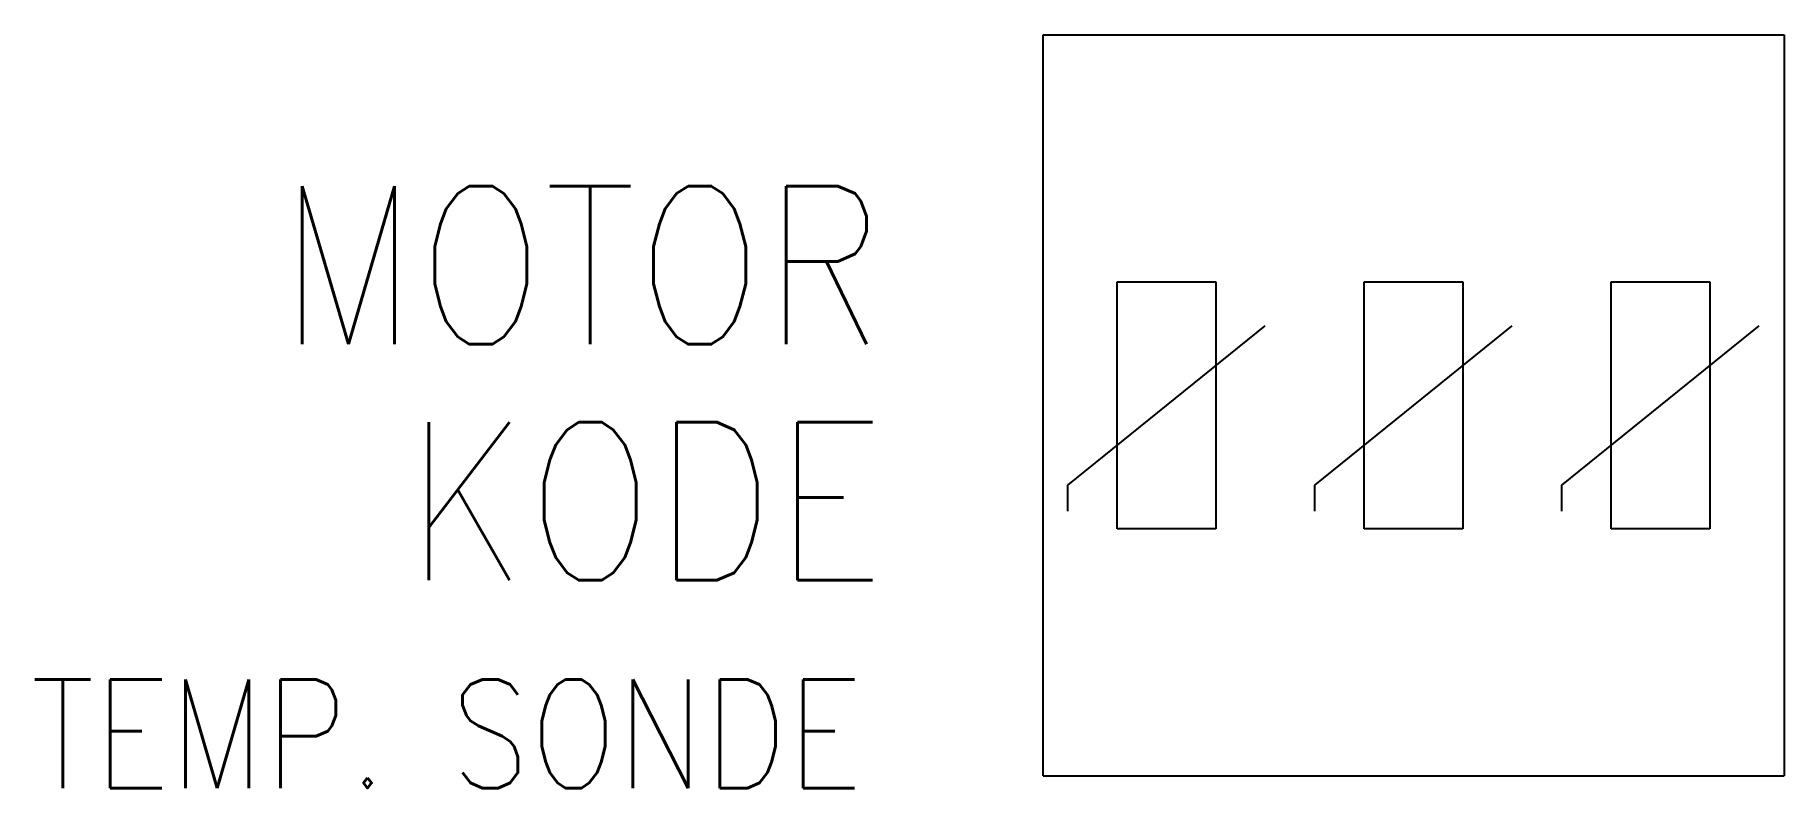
# Model space of a CAD drawing. Extents: x 184.6 to 220, y 167.8 to 183.
import ezdxf
from ezdxf.enums import TextEntityAlignment as Align

# ---------------------------------------------------------------- set-up
doc = ezdxf.new("R2010")
doc.units = 0
doc.header["$LTSCALE"] = 6
doc.linetypes.add('DASHED', pattern=[0])
doc.layers.add('1', color=7, linetype='CONTINUOUS')
doc.layers.add('12', color=2, linetype='DASHED')
doc.styles.get("Standard").update_dxf_attribs({"font": 'simplex', "width": 0.85})

msp = doc.modelspace()

# ---------------------------------------------------------------- linework, layer by layer
at = {"layer": '1', "color": 0}
for p, q in [((205, 183), (220, 183)), ((205, 168), (205, 183)), ((220, 183), (220, 168)), ((206.5, 173), (206.5, 178)), ((206.5, 178), (208.5, 178)), ((208.5, 178), (208.5, 173)), ((211.5, 178), (213.5, 178)), ((211.5, 173), (211.5, 178)), ((213.5, 178), (213.5, 173)), ((216.5, 173), (216.5, 178)), ((216.5, 178), (218.5, 178)), ((218.5, 178), (218.5, 173)), ((205.5, 173.889), (209.5, 177.111)), ((210.5, 173.889), (214.5, 177.111)), ((215.5, 173.889), (219.5, 177.111)), ((205.5, 173.363), (205.5, 173.889)), ((210.5, 173.363), (210.5, 173.889)), ((215.5, 173.363), (215.5, 173.889)), ((208.5, 173), (206.5, 173)), ((213.5, 173), (211.5, 173)), ((218.5, 173), (216.5, 173)), ((205, 168), (220, 168))]:
    msp.add_line(p, q, dxfattribs=at)

# ---------------------------------------------------------------- texts
at = {"layer": '1', "color": 0, "width": 0.85}
msp.add_text('TEMP. SONDE', height=2.2, dxfattribs=at).set_placement((184.515, 167.755))
msp.add_attdef('MOTOR', text='', height=3.2, dxfattribs=at).set_placement((201.78, 176.74), align=Align.RIGHT)
at = {"layer": '12', "color": 0, "width": 0.85}
msp.add_attdef('KODE', text='-U', height=3.2, dxfattribs=at).set_placement((201.78, 171.962), align=Align.RIGHT)

doc.saveas('drawing.dxf')
